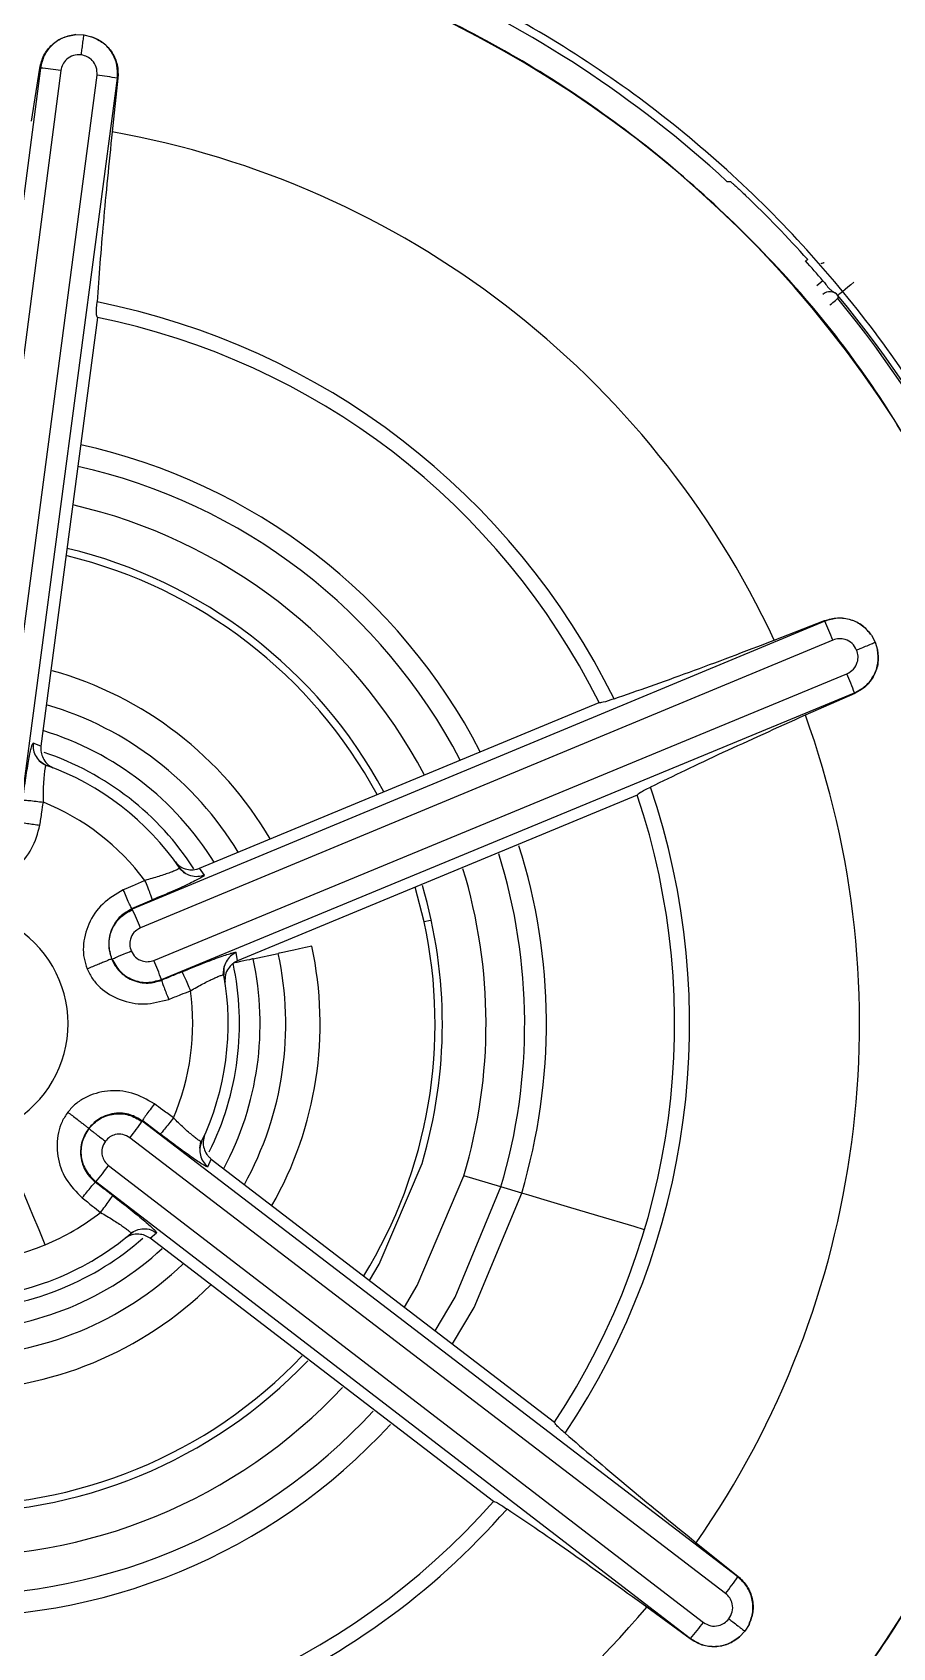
# Model space of a CAD drawing. Extents: x 939 to 1039, y 781 to 934.
# Drawn here: x 1004.481 to 1004.975, y 833.321 to 834.247 of the extents above; entities that cross this region are included whole.
import ezdxf

# ---------------------------------------------------------------- set-up
doc = ezdxf.new("R2010")
doc.units = 0
doc.header["$MEASUREMENT"] = 0
doc.layers.add('1', color=4, linetype='Continuous')

# ---------------------------------------------------------------- blocks, each defined once
blk = doc.blocks.new('Envoy')
at = {"layer": '1', "color": 3, "linetype": 'Continuous', "lineweight": 25}
for p, q in [((65.85244, 35.07111), (65.85697, 35.07096)), ((65.85697, 35.07096), (65.86142, 35.06993)), ((65.83203, 35.05193), (65.77646, 34.62555)), ((65.84375, 35.0506), (65.78819, 34.62422)), ((65.82699, 35.02144), (65.83168, 35.05198)), ((65.83203, 35.05193), (65.83168, 35.05198)), ((65.80815, 34.6216), (65.86449, 35.04788)), ((65.81982, 34.61986), (65.87616, 35.04614)), ((65.87651, 35.04609), (65.87316, 35.01534)), ((65.87651, 35.04609), (65.87616, 35.04614)), ((66.27206, 34.9422), (66.27193, 34.94211)), ((66.27976, 34.93974), (66.27989, 34.93982)), ((66.2807, 34.92998), (66.27726, 34.92704)), ((65.8647, 34.90901), (65.83236, 34.66307)), ((66.2817, 34.73479), (65.88466, 34.56972)), ((66.25277, 34.72392), (66.28156, 34.73512)), ((66.2817, 34.73479), (66.28156, 34.73512)), ((66.30852, 34.72671), (66.31065, 34.72271)), ((66.28641, 34.72398), (65.88937, 34.55891)), ((66.31065, 34.72271), (66.31198, 34.71834)), ((65.89708, 34.54031), (66.29442, 34.70465)), ((65.90141, 34.52934), (66.29875, 34.69368)), ((66.29888, 34.69335), (66.27058, 34.68088)), ((66.29888, 34.69335), (66.29875, 34.69368)), ((65.92327, 34.59315), (66.1523, 34.68812)), ((65.83236, 34.66307), (65.82783, 34.66477)), ((65.8353, 34.65176), (65.83139, 34.65468)), ((66.17426, 34.63504), (65.9451, 34.54008)), ((65.91539, 34.59002), (65.91155, 34.59305)), ((65.92608, 34.58918), (65.92327, 34.59315)), ((66.05205, 34.56241), (66.04698, 34.58222)), ((65.88448, 34.57014), (65.89619, 34.575)), ((65.88448, 34.57014), (65.88466, 34.56972)), ((65.9451, 34.54008), (65.94431, 34.54485)), ((65.95401, 34.54117), (65.96841, 34.54429)), ((65.93677, 34.53188), (65.93735, 34.53673)), ((65.90141, 34.52934), (65.90158, 34.52892)), ((65.89068, 34.44847), (65.89041, 34.44811)), ((66.23188, 34.1868), (65.89041, 34.44811)), ((65.89068, 34.44847), (65.90074, 34.44076)), ((66.22487, 34.17732), (65.8834, 34.43863)), ((65.92341, 34.43264), (65.92403, 34.43649)), ((65.87114, 34.42265), (66.21214, 34.16071)), ((65.92797, 34.42197), (65.93, 34.42639)), ((65.93, 34.42639), (66.12677, 34.27553)), ((65.8638, 34.41342), (65.86353, 34.41306)), ((65.8638, 34.41342), (66.2048, 34.15148)), ((66.09605, 34.41042), (66.07482, 34.41675)), ((66.10796, 34.40687), (66.09605, 34.41042)), ((65.88369, 34.38406), (65.88818, 34.38598)), ((65.89496, 34.38094), (65.89869, 34.38402)), ((66.09177, 34.22997), (65.89496, 34.38094)), ((66.208, 34.20641), (66.2321, 34.18708)), ((66.23188, 34.1868), (66.2321, 34.18708)), ((66.20459, 34.1512), (66.17963, 34.16947)), ((66.20459, 34.1512), (66.2048, 34.15148)), ((66.23589, 34.15569), (66.23278, 34.15235)), ((66.23829, 34.15953), (66.23589, 34.15569))]:
    blk.add_line(p, q, dxfattribs=at)
at = {"layer": '1', "color": 3, "linetype": 'Continuous', "lineweight": 25, "flags": 128}
for points in [[(66.22565, 34.987), (66.22664, 34.987), (66.22741, 34.987)], [(66.28119, 34.94028), (66.28113, 34.94025), (66.27988, 34.93982)], [(66.28928, 34.9216), (66.28922, 34.92061), (66.28918, 34.91984)], [(66.29839, 34.92913), (66.29663, 34.92768), (66.29494, 34.92628), (66.29337, 34.925), (66.292, 34.92386), (66.29086, 34.92293), (66.29001, 34.92223), (66.28947, 34.92179), (66.28927, 34.92162)], [(66.28461, 34.9161), (66.28549, 34.91682), (66.28634, 34.91751), (66.28712, 34.91816), (66.28781, 34.91872), (66.28838, 34.91919), (66.28881, 34.91954), (66.28907, 34.91976), (66.28918, 34.91984)], [(66.05614, 34.5633), (66.05574, 34.56321), (66.05205, 34.56241)], [(65.95401, 34.54117), (65.95369, 34.5411), (65.95297, 34.54094), (65.95187, 34.5407), (65.95043, 34.54039), (65.94871, 34.54002), (65.94676, 34.5396), (65.94466, 34.53914), (65.94248, 34.53867)], [(65.98763, 34.54845), (65.984, 34.54766), (65.9805, 34.5469), (65.97725, 34.5462), (65.97438, 34.54558), (65.97199, 34.54506), (65.97015, 34.54466), (65.96895, 34.5444), (65.96841, 34.54429)], [(65.83475, 34.37726), (65.83124, 34.38572), (65.82774, 34.39416), (65.82425, 34.40257), (65.82079, 34.41092), (65.81736, 34.4192), (65.81397, 34.42736), (65.81064, 34.4354), (65.80737, 34.44329)], [(66.02077, 34.3568), (66.02628, 34.36613), (66.05083, 34.4239)], [(66.04073, 34.34149), (66.04808, 34.35382), (66.07482, 34.41675)], [(66.05838, 34.32796), (66.06975, 34.34721), (66.09605, 34.41042)], [(66.06828, 34.32037), (66.08066, 34.34127), (66.10796, 34.40687)], [(66.17839, 34.38589), (66.17243, 34.38766), (66.15165, 34.39385), (66.13427, 34.39903), (66.12091, 34.40301), (66.11203, 34.40566), (66.10796, 34.40687)]]:
    blk.add_lwpolyline(points, dxfattribs=at)
at = {"layer": '1', "color": 3, "linetype": 'Continuous', "lineweight": 25}
for centre, radius, start, end in [((65.78222, 34.50394), 1, 292.52267, 112.52267), ((65.78222, 34.50394), 0.99606, 26.05543, 116.05543), ((65.78222, 34.50394), 0.98949, 296.05543, 116.05543), ((65.78222, 34.50394), 0.97197, 296.05543, 116.05543), ((65.78222, 34.50394), 1, 112.52267, 292.52267), ((65.78222, 34.50394), 0.90393, 296.3991, 116.05543), ((65.78222, 34.50394), 0.98949, 116.05543, 296.05543), ((65.78222, 34.50394), 0.97197, 116.05543, 296.05543), ((65.78222, 34.50394), 0.85236, 296.39909, 116.05543), ((65.78222, 34.50394), 0.84765, 292.52267, 112.16787), ((65.78222, 34.50394), 0.84843, 342.41464, 96.03082), ((65.78222, 34.50394), 0.83245, 292.52267, 112.16786), ((65.78222, 34.50394), 0.90393, 116.3991, 296.05543), ((65.78222, 34.50394), 0.84765, 112.52267, 292.16787), ((65.78222, 34.50394), 0.83245, 112.52267, 292.16786), ((65.78222, 34.50394), 0.85236, 116.39909, 296.05543), ((65.78222, 34.50394), 0.65573, 47.44859, 84.36485), ((65.78222, 34.50394), 0.64081, 22.52267, 112.52267), ((65.81655, 34.86326), 0.18931, 81.73842, 85.30933), ((65.84249, 34.86035), 0.18881, 79.72824, 83.30885), ((65.78222, 34.50394), 0.51944, 25.05532, 79.91605), ((65.78222, 34.50394), 0.65713, 41.82057, 46.29376), ((65.78222, 34.50394), 0.99606, 296.05543, 26.05543), ((65.78222, 34.50394), 0.65574, 40.51967, 41.85732), ((66.28472, 34.91784), 0.00591, 39.51205, 133.3654), ((65.78222, 34.50394), 0.65693, 15.17283, 39.47942), ((65.78222, 34.50394), 0.42203, 26.19693, 78.75746), ((65.78222, 34.50394), 0.65573, 15.29919, 39.36485), ((65.78222, 34.50394), 0.41339, 26.46378, 78.49313), ((65.78222, 34.50394), 0.3399, 27.31126, 77.59942), ((65.78222, 34.50394), 0.32747, 27.49347, 77.41281), ((65.78222, 34.50394), 0.30531, 27.85523, 77.04248), ((65.78222, 34.50394), 0.28028, 28.33302, 76.5537), ((65.78222, 34.50394), 0.2761, 28.4214, 76.34587), ((65.78222, 34.50394), 0.64081, 292.52267, 22.52267), ((66.10823, 34.65284), 0.19185, 21.76392, 25.2873), ((65.78222, 34.50394), 0.21018, 30.28155, 74.39856), ((66.11982, 34.62946), 0.1901, 19.74196, 23.29787), ((65.78222, 34.50394), 0.19052, 31.08784, 73.55702), ((65.78222, 34.50394), 0.51944, 325.05535, 19.91605), ((65.78222, 34.50394), 0.17578, 31.81196, 72.83926), ((65.78222, 34.50394), 0.16399, 32.78282, 71.50994), ((65.78222, 34.50394), 0.15748, 34.60232, 70.21155), ((65.78222, 34.50394), 0.41339, 326.46378, 18.49313), ((65.78222, 34.50394), 0.42203, 326.19693, 18.75746), ((65.78222, 34.50394), 0.13713, 36.82406, 67.93147), ((65.78222, 34.50394), 0.3399, 343.40672, 17.48658), ((65.78222, 34.50394), 0.32747, 343.40672, 17.29799), ((65.78222, 34.50394), 0.30531, 343.40672, 16.92374), ((65.78222, 34.50394), 0.28028, 343.40672, 16.42978), ((65.78222, 34.50394), 0.06566, 292.52267, 112.52319), ((65.71336, 34.48873), 0.18948, 21.73939, 25.30728), ((65.78222, 34.50394), 0.2761, 328.4214, 12.22641), ((65.72238, 34.46507), 0.19021, 19.74821, 23.30222), ((65.78222, 34.50394), 0.17578, 331.81196, 12.22641), ((65.78222, 34.50394), 0.19052, 331.08784, 12.22641), ((65.78222, 34.50394), 0.21018, 330.28155, 12.22641), ((65.78222, 34.50394), 0.15748, 334.60232, 10.21138), ((65.78222, 34.50394), 0.16399, 333.3862, 12.22641), ((65.78222, 34.50394), 0.13713, 336.82502, 7.9317), ((65.73316, 34.55704), 0.19129, 321.75532, 325.28908), ((65.71831, 34.53657), 0.19062, 319.75311, 323.2993), ((65.78222, 34.50394), 0.13714, 292.52216, 307.93236), ((65.78222, 34.50394), 0.15748, 292.52267, 310.21155), ((65.78222, 34.50394), 0.17578, 271.81196, 312.8592), ((65.78222, 34.50394), 0.16399, 273.28715, 311.48032), ((65.78222, 34.50394), 0.13714, 276.82389, 292.52216), ((65.78222, 34.50394), 0.19052, 271.08784, 313.66864), ((65.78222, 34.50394), 0.15748, 274.60426, 292.52267), ((65.78222, 34.50394), 0.21018, 270.28155, 314.49099), ((65.78222, 34.50394), 0.28028, 268.33302, 316.4221), ((65.78222, 34.50394), 0.2761, 268.4214, 316.39391), ((65.78222, 34.50394), 0.30531, 267.85523, 316.91823), ((65.78222, 34.50394), 0.32747, 267.49347, 317.29412), ((65.78222, 34.50394), 0.3399, 267.31126, 317.48353), ((65.78222, 34.50394), 0.64081, 202.52267, 292.52267), ((65.78222, 34.50394), 0.41339, 266.46378, 318.49313), ((65.78222, 34.50394), 0.42203, 292.52267, 318.75746), ((65.78222, 34.50394), 0.65728, 281.81887, 334.83276), ((66.07616, 34.29459), 0.18939, 321.74084, 325.31033), ((65.78222, 34.50394), 0.51944, 292.52267, 319.91605), ((66.06049, 34.27372), 0.18913, 319.73451, 323.30898), ((65.78222, 34.50394), 0.84843, 292.52267, 336.03082)]:
    blk.add_arc(centre, radius, start, end, dxfattribs=at)
for points, knots in [([(64.62266, 33.24107), (64.57093, 33.29692), (64.46748, 33.40861), (64.34158, 33.59985), (64.24016, 33.8045), (64.16674, 34.02102), (64.12216, 34.24523), (64.10731, 34.4734), (64.12225, 34.70157), (64.16684, 34.92583), (64.24035, 35.1423), (64.34139, 35.3473), (64.46839, 35.5373), (64.61917, 35.7091), (64.79099, 35.85989), (64.98106, 35.98693), (65.18609, 36.088), (65.40255, 36.16148), (65.62677, 36.20606), (65.8549, 36.22097), (66.08304, 36.20609), (66.30725, 36.16152), (66.52381, 36.08812), (66.72853, 35.98674), (66.9198, 35.86088), (67.03143, 35.75736), (67.08722, 35.70562)], [0, 0, 0, 0, 0.041685, 0.083365, 0.125008, 0.166651, 0.208347, 0.250009, 0.291669, 0.333376, 0.37503, 0.416672, 0.458342, 0.499991, 0.541653, 0.583343, 0.624994, 0.666638, 0.708336, 0.74999, 0.791643, 0.833341, 0.874991, 0.916642, 0.958333, 1, 1, 1, 1]), ([(64.62266, 33.24107), (64.67847, 33.18933), (64.79012, 33.0858), (64.98144, 32.95998), (65.18617, 32.8586), (65.40269, 32.78518), (65.62686, 32.74057), (65.85497, 32.72568), (66.08309, 32.74059), (66.30732, 32.78519), (66.52378, 32.85872), (66.72882, 32.9598), (66.91889, 33.0868), (67.09072, 33.23755), (67.24147, 33.40936), (67.36848, 33.59943), (67.46956, 33.80449), (67.54309, 34.02099), (67.58771, 34.24525), (67.60263, 34.47336), (67.58769, 34.70146), (67.54307, 34.92562), (67.46968, 35.14217), (67.36835, 35.3469), (67.24251, 35.5382), (67.13898, 35.64982), (67.08722, 35.70562)], [0, 0, 0, 0, 0.041671, 0.083372, 0.125019, 0.166668, 0.208354, 0.250003, 0.291659, 0.333354, 0.375006, 0.416659, 0.458349, 0.499994, 0.541644, 0.583333, 0.624986, 0.666647, 0.708356, 0.750006, 0.791642, 0.833343, 0.874983, 0.91664, 0.958323, 1, 1, 1, 1]), ([(66.03522, 33.89382), (66.07421, 33.91265), (66.15219, 33.95031), (66.25233, 34.03436), (66.33511, 34.13477), (66.39646, 34.24981), (66.43425, 34.37451), (66.44697, 34.5042), (66.43414, 34.63388), (66.39626, 34.75857), (66.33479, 34.87347), (66.25208, 34.97417), (66.15131, 35.05681), (66.03637, 35.11817), (65.91161, 35.15604), (65.78207, 35.16841), (65.65183, 35.15692), (65.57009, 35.12834), (65.52921, 35.11406)], [0, 0, 0, 0, 0.0625, 0.125, 0.1875, 0.25, 0.3125, 0.375, 0.4375, 0.5, 0.5625, 0.625, 0.6875, 0.75, 0.8125, 0.875, 0.9375, 1, 1, 1, 1]), ([(66.37445, 34.74952), (66.35617, 34.78737), (66.31961, 34.86307), (66.23803, 34.96028), (66.14056, 35.04064), (66.0289, 35.10016), (65.90782, 35.13693), (65.78207, 35.14893), (65.65565, 35.13778), (65.5763, 35.11004), (65.53662, 35.09617)], [0, 0, 0, 0, 0.125001, 0.25, 0.375, 0.500001, 0.625, 0.749999, 0.875, 1, 1, 1, 1]), ([(65.52921, 35.11406), (65.49022, 35.09523), (65.41224, 35.05757), (65.3121, 34.97352), (65.22932, 34.87311), (65.16797, 34.75807), (65.13018, 34.63337), (65.11746, 34.50367), (65.13029, 34.37399), (65.16817, 34.24931), (65.22964, 34.1344), (65.31235, 34.0337), (65.41312, 33.95107), (65.52806, 33.88971), (65.65282, 33.85183), (65.78236, 33.83947), (65.9126, 33.85096), (65.99434, 33.87953), (66.03522, 33.89382)], [0, 0, 0, 0, 0.0625, 0.125, 0.1875, 0.25, 0.3125, 0.375, 0.4375, 0.5, 0.5625, 0.625, 0.6875, 0.75, 0.8125, 0.875, 0.9375, 1, 1, 1, 1]), ([(65.83168, 35.05198), (65.83231, 35.05448), (65.83355, 35.05944), (65.83848, 35.06555), (65.84494, 35.06989), (65.84997, 35.07071), (65.85244, 35.07111)], [0, 0, 0, 0, 0.259545, 0.513552, 0.760829, 1, 1, 1, 1]), ([(65.85244, 35.07112), (65.84994, 35.07069), (65.84492, 35.06984), (65.83854, 35.06546), (65.83377, 35.05936), (65.83261, 35.05441), (65.83203, 35.05193)], [0, 0, 0, 0, 0.250047, 0.500052, 0.750026, 1, 1, 1, 1]), ([(65.85547, 35.05948), (65.85559, 35.06044), (65.85589, 35.06271), (65.85627, 35.06556), (65.85657, 35.06785), (65.85677, 35.06943), (65.85693, 35.07059), (65.85696, 35.07083), (65.85697, 35.07096)], [0, 0, 0, 0, 0.164221, 0.392021, 0.529732, 0.680105, 0.83872, 1, 1, 1, 1]), ([(65.87616, 35.04614), (65.87624, 35.04868), (65.8764, 35.05376), (65.87337, 35.06087), (65.86835, 35.06676), (65.86373, 35.06888), (65.86142, 35.06994)], [0, 0, 0, 0, 0.249961, 0.499968, 0.749952, 1, 1, 1, 1]), ([(65.86142, 35.06993), (65.86374, 35.06888), (65.86839, 35.06677), (65.87347, 35.06091), (65.87662, 35.05377), (65.87655, 35.04869), (65.87651, 35.04609)], [0, 0, 0, 0, 0.243221, 0.488269, 0.739087, 1, 1, 1, 1]), ([(65.85547, 35.05948), (65.85392, 35.0595), (65.85083, 35.05954), (65.84706, 35.05724), (65.84457, 35.05412), (65.84403, 35.05177), (65.84375, 35.0506)], [0, 0, 0, 0, 0.2808923, 0.5602566, 0.780625, 1, 1, 1, 1]), ([(65.86449, 35.04788), (65.8645, 35.04944), (65.8645, 35.05253), (65.86215, 35.05627), (65.85899, 35.05868), (65.85665, 35.05921), (65.85547, 35.05948)], [0, 0, 0, 0, 0.282437, 0.5619079, 0.7781226, 1, 1, 1, 1]), ([(65.87316, 35.01534), (65.87135, 34.99745), (65.86763, 34.96072), (65.86556, 34.9324), (65.8645, 34.91787)], [0, 0, 0, 0, 0.487206, 1, 1, 1, 1]), ([(66.22741, 34.987), (66.22748, 34.98696), (66.22762, 34.98688), (66.22817, 34.98641), (66.2288, 34.98586), (66.22899, 34.98569)], [0, 0, 0, 0, 0.379809, 0.813371, 1, 1, 1, 1]), ([(66.22899, 34.98569), (66.22927, 34.98545), (66.22994, 34.98485), (66.23158, 34.98337), (66.23375, 34.98136), (66.2354, 34.97979), (66.23626, 34.97897)], [0, 0, 0, 0, 0.173862, 0.422209, 0.697253, 1, 1, 1, 1]), ([(66.27193, 34.94211), (66.27183, 34.94207), (66.27167, 34.94199), (66.27092, 34.94164), (66.27062, 34.9415)], [0, 0, 0, 0, 0.59427, 1, 1, 1, 1]), ([(66.2813, 34.94036), (66.28111, 34.94025), (66.28051, 34.93991), (66.27985, 34.93975), (66.27939, 34.93965)], [0, 0, 0, 0, 0.305118, 1, 1, 1, 1]), ([(66.2807, 34.92998), (66.28125, 34.92926), (66.28255, 34.92756), (66.28427, 34.92547), (66.28568, 34.92422), (66.28647, 34.92368), (66.28717, 34.9233), (66.28811, 34.92277), (66.28879, 34.9221), (66.28927, 34.92162)], [0, 0, 0, 0, 0.187179, 0.440874, 0.645923, 0.755782, 0.805038, 0.860525, 1, 1, 1, 1]), ([(66.28927, 34.92162), (66.28927, 34.92161), (66.28928, 34.9216), (66.28928, 34.9216), (66.28928, 34.9216)], [0, 0, 0, 0, 0.56082, 1, 1, 1, 1]), ([(65.86468, 34.90902), (65.86445, 34.90946), (65.86398, 34.91035), (65.86432, 34.91536), (65.8645, 34.91787)], [0, 0, 0, 0, 0.500007, 1, 1, 1, 1]), ([(66.0278, 33.91171), (66.06565, 33.92999), (66.14134, 33.96654), (66.23855, 34.04812), (66.31891, 34.14559), (66.37843, 34.25725), (66.41521, 34.37833), (66.42721, 34.50408), (66.41605, 34.6305), (66.38832, 34.70985), (66.37445, 34.74952)], [0, 0, 0, 0, 0.125, 0.25, 0.375, 0.5, 0.625001, 0.75, 0.875, 1, 1, 1, 1]), ([(66.28156, 34.73512), (66.28405, 34.73583), (66.28896, 34.73723), (66.29672, 34.73602), (66.3037, 34.73259), (66.30693, 34.72865), (66.30852, 34.72671)], [0, 0, 0, 0, 0.2595374, 0.5135482, 0.7608469, 1, 1, 1, 1]), ([(66.30852, 34.72671), (66.3069, 34.72867), (66.30366, 34.73259), (66.29667, 34.73592), (66.289, 34.73701), (66.28413, 34.73553), (66.2817, 34.73479)], [0, 0, 0, 0, 0.250044, 0.500035, 0.750045, 1, 1, 1, 1]), ([(66.16089, 34.69025), (66.17463, 34.69504), (66.20144, 34.70439), (66.23594, 34.71752), (66.25277, 34.72392)], [0, 0, 0, 0, 0.512286, 1, 1, 1, 1]), ([(66.29996, 34.71827), (66.2992, 34.71962), (66.29769, 34.72232), (66.29381, 34.72443), (66.28986, 34.72502), (66.28756, 34.72433), (66.28641, 34.72398)], [0, 0, 0, 0, 0.2809026, 0.5602811, 0.7806002, 1, 1, 1, 1]), ([(66.29442, 34.70465), (66.29577, 34.70543), (66.29845, 34.70698), (66.30051, 34.71088), (66.30103, 34.71482), (66.30032, 34.71711), (66.29996, 34.71827)], [0, 0, 0, 0, 0.282445, 0.561923, 0.778059, 1, 1, 1, 1]), ([(66.29875, 34.69368), (66.30099, 34.69488), (66.30547, 34.69728), (66.31011, 34.70347), (66.3127, 34.71076), (66.31222, 34.71582), (66.31198, 34.71835)], [0, 0, 0, 0, 0.249977, 0.499935, 0.749951, 1, 1, 1, 1]), ([(66.31198, 34.71834), (66.31223, 34.71581), (66.31273, 34.71072), (66.31019, 34.70339), (66.30559, 34.6971), (66.30115, 34.69462), (66.29888, 34.69335)], [0, 0, 0, 0, 0.243234, 0.488277, 0.739108, 1, 1, 1, 1]), ([(66.29996, 34.71827), (66.30084, 34.71864), (66.30296, 34.71952), (66.30562, 34.72062), (66.30775, 34.7215), (66.30922, 34.72211), (66.3103, 34.72256), (66.31053, 34.72266), (66.31065, 34.7227)], [0, 0, 0, 0, 0.164251, 0.39205, 0.529757, 0.680137, 0.838713, 1, 1, 1, 1]), ([(66.16089, 34.69025), (66.15852, 34.68943), (66.15377, 34.68781), (66.15279, 34.68802), (66.1523, 34.68813)], [0, 0, 0, 0, 0.500037, 1, 1, 1, 1]), ([(66.27058, 34.68088), (66.25417, 34.6735), (66.22051, 34.65836), (66.19494, 34.64599), (66.18183, 34.63965)], [0, 0, 0, 0, 0.487199, 1, 1, 1, 1]), ([(65.82189, 34.6322), (65.82248, 34.63654), (65.82336, 34.64302), (65.82458, 34.65068), (65.82544, 34.65566), (65.82623, 34.65974), (65.82691, 34.66267), (65.82747, 34.66451), (65.82771, 34.66468), (65.82783, 34.66477)], [0, 0, 0, 0, 0.255048, 0.381064, 0.506717, 0.630783, 0.755428, 0.876706, 1, 1, 1, 1]), ([(65.82783, 34.66477), (65.82782, 34.66344), (65.82779, 34.66077), (65.82943, 34.65707), (65.83196, 34.65391), (65.83434, 34.65272), (65.83553, 34.65212)], [0, 0, 0, 0, 0.249286, 0.50002, 0.75079, 1, 1, 1, 1]), ([(65.83236, 34.66307), (65.83232, 34.6625), (65.83222, 34.66135), (65.83248, 34.65899), (65.83354, 34.65592), (65.83588, 34.6526), (65.83815, 34.65135), (65.83937, 34.65068)], [0, 0, 0, 0, 0.095975, 0.19356, 0.407681, 0.683171, 1, 1, 1, 1]), ([(65.83374, 34.63103), (65.83375, 34.63383), (65.83376, 34.63802), (65.83404, 34.64299), (65.83429, 34.64623), (65.83458, 34.64887), (65.83489, 34.65079), (65.83521, 34.65199), (65.83542, 34.65208), (65.83553, 34.65212)], [0, 0, 0, 0, 0.2575416, 0.3839687, 0.5087353, 0.6322575, 0.7549311, 0.8773102, 1, 1, 1, 1]), ([(66.17425, 34.63506), (66.17452, 34.63548), (66.17506, 34.63633), (66.17957, 34.63854), (66.18183, 34.63965)], [0, 0, 0, 0, 0.499994, 1, 1, 1, 1]), ([(65.82189, 34.6322), (65.82213, 34.63221), (65.82262, 34.63225), (65.82541, 34.63201), (65.82932, 34.63159), (65.8323, 34.63121), (65.83374, 34.63103)], [0, 0, 0, 0, 0.240634, 0.499984, 0.759333, 1, 1, 1, 1]), ([(65.83176, 34.61781), (65.83214, 34.62027), (65.83281, 34.62468), (65.83345, 34.62909), (65.83374, 34.63103)], [0, 0, 0, 0, 0.559878, 1, 1, 1, 1]), ([(65.79331, 34.58604), (65.79548, 34.58589), (65.79985, 34.58561), (65.80858, 34.58753), (65.81861, 34.5931), (65.82797, 34.60393), (65.83049, 34.61317), (65.83176, 34.61781)], [0, 0, 0, 0, 0.117492, 0.236915, 0.483897, 0.740784, 1, 1, 1, 1]), ([(65.82027, 34.6198), (65.82053, 34.6197), (65.82108, 34.61949), (65.82418, 34.61892), (65.82796, 34.61833), (65.83052, 34.61798), (65.83176, 34.61781)], [0, 0, 0, 0, 0.271097, 0.56224, 0.788991, 1, 1, 1, 1]), ([(65.90946, 34.59673), (65.91031, 34.5958), (65.91196, 34.59397), (65.91563, 34.59249), (65.91894, 34.59214), (65.92149, 34.59251), (65.92267, 34.59294), (65.92327, 34.59315)], [0, 0, 0, 0, 0.288395, 0.562039, 0.789838, 0.894951, 1, 1, 1, 1]), ([(65.91184, 34.59337), (65.91182, 34.59326), (65.91179, 34.59304), (65.91071, 34.59242), (65.90894, 34.59162), (65.90646, 34.59065), (65.90341, 34.58956), (65.8987, 34.58799), (65.89468, 34.58688), (65.89199, 34.58613)], [0, 0, 0, 0, 0.122987, 0.245667, 0.368548, 0.492164, 0.616933, 0.743206, 1, 1, 1, 1]), ([(65.92608, 34.58918), (65.92602, 34.58904), (65.92591, 34.58875), (65.92426, 34.58772), (65.92159, 34.5863), (65.91786, 34.58448), (65.91329, 34.58236), (65.90624, 34.57922), (65.90022, 34.57669), (65.89619, 34.575)], [0, 0, 0, 0, 0.124914, 0.247125, 0.371053, 0.495322, 0.619808, 0.745242, 1, 1, 1, 1]), ([(65.92608, 34.58918), (65.92483, 34.5888), (65.92226, 34.58801), (65.91815, 34.58855), (65.91441, 34.59032), (65.91268, 34.59237), (65.91184, 34.59337)], [0, 0, 0, 0, 0.242611, 0.499961, 0.75739, 1, 1, 1, 1]), ([(65.87956, 34.58072), (65.8754, 34.57829), (65.86713, 34.57346), (65.8591, 34.5616), (65.85634, 34.55047), (65.85676, 34.54155), (65.85817, 34.53741), (65.85886, 34.53537)], [0, 0, 0, 0, 0.26001, 0.516608, 0.763697, 0.883085, 1, 1, 1, 1]), ([(65.89199, 34.58613), (65.88966, 34.58513), (65.88552, 34.58333), (65.88138, 34.58152), (65.87956, 34.58072)], [0, 0, 0, 0, 0.560138, 1, 1, 1, 1]), ([(65.88448, 34.57014), (65.88434, 34.57033), (65.88405, 34.57071), (65.88285, 34.57317), (65.88127, 34.57667), (65.88012, 34.5794), (65.87956, 34.58072)], [0, 0, 0, 0, 0.2409062, 0.4999712, 0.7590919, 1, 1, 1, 1]), ([(65.89619, 34.575), (65.89615, 34.57523), (65.89605, 34.57571), (65.8951, 34.57834), (65.89368, 34.58201), (65.89254, 34.58479), (65.89199, 34.58613)], [0, 0, 0, 0, 0.24067, 0.500002, 0.759301, 1, 1, 1, 1]), ([(65.8846, 34.56987), (65.88228, 34.5686), (65.87863, 34.56661), (65.87495, 34.56221), (65.8726, 34.55794), (65.8713, 34.55314), (65.87098, 34.54733), (65.87217, 34.54345), (65.87289, 34.54111)], [0, 0, 0, 0, 0.224701, 0.354437, 0.495629, 0.654642, 0.791477, 1, 1, 1, 1]), ([(65.87304, 34.54108), (65.87225, 34.54383), (65.87067, 34.54933), (65.87256, 34.55789), (65.87726, 34.56527), (65.88227, 34.56806), (65.88477, 34.56945)], [0, 0, 0, 0, 0.249947, 0.499935, 0.749963, 1, 1, 1, 1]), ([(65.88937, 34.55891), (65.88804, 34.55813), (65.88545, 34.55662), (65.8835, 34.55286), (65.88304, 34.54907), (65.88374, 34.54686), (65.8841, 34.54572)], [0, 0, 0, 0, 0.2878904, 0.5622244, 0.7737331, 1, 1, 1, 1]), ([(65.87289, 34.54111), (65.87274, 34.54106), (65.87249, 34.54099), (65.87134, 34.54053), (65.86986, 34.53992), (65.8677, 34.53904), (65.86496, 34.53791), (65.86188, 34.53664), (65.85987, 34.53579), (65.85886, 34.53537)], [0, 0, 0, 0, 0.162213, 0.269121, 0.393743, 0.534347, 0.68682, 0.844568, 1, 1, 1, 1]), ([(65.87289, 34.54111), (65.87348, 34.53986), (65.87468, 34.53733), (65.87828, 34.53285), (65.8832, 34.52935), (65.889, 34.52755), (65.89486, 34.52696), (65.89898, 34.52816), (65.90158, 34.52892)], [0, 0, 0, 0, 0.1177287, 0.2380558, 0.4925049, 0.6374864, 0.7702696, 1, 1, 1, 1]), ([(65.87304, 34.54108), (65.87325, 34.54117), (65.87369, 34.54135), (65.87584, 34.54223), (65.87813, 34.54319), (65.88066, 34.54425), (65.88274, 34.54514), (65.8841, 34.54572)], [0, 0, 0, 0, 0.23702, 0.494872, 0.626697, 0.756516, 1, 1, 1, 1]), ([(65.87304, 34.54108), (65.87443, 34.53858), (65.87721, 34.53357), (65.8846, 34.52886), (65.89315, 34.52697), (65.89865, 34.52855), (65.90141, 34.52934)], [0, 0, 0, 0, 0.2499644, 0.4999479, 0.7499672, 1, 1, 1, 1]), ([(65.8841, 34.54572), (65.88482, 34.54445), (65.88628, 34.54189), (65.89001, 34.53987), (65.8938, 34.53932), (65.89599, 34.53998), (65.89708, 34.54031)], [0, 0, 0, 0, 0.277391, 0.561305, 0.783185, 1, 1, 1, 1]), ([(65.91313, 34.5337), (65.91718, 34.53537), (65.92323, 34.53785), (65.93048, 34.54062), (65.93522, 34.54237), (65.93915, 34.54372), (65.94202, 34.5446), (65.94391, 34.54503), (65.94417, 34.54491), (65.94431, 34.54485)], [0, 0, 0, 0, 0.2550229, 0.3810413, 0.5066993, 0.6307743, 0.7554228, 0.8767042, 1, 1, 1, 1]), ([(65.94431, 34.54485), (65.94315, 34.5442), (65.94082, 34.54289), (65.93843, 34.53962), (65.93697, 34.53584), (65.93712, 34.53318), (65.9372, 34.53186)], [0, 0, 0, 0, 0.249258, 0.500012, 0.750786, 1, 1, 1, 1]), ([(65.85886, 34.53537), (65.85982, 34.53342), (65.86176, 34.5295), (65.86779, 34.5229), (65.87763, 34.517), (65.89169, 34.51431), (65.90095, 34.51674), (65.9056, 34.51796)], [0, 0, 0, 0, 0.117492, 0.236934, 0.483895, 0.740789, 1, 1, 1, 1]), ([(65.91313, 34.5337), (65.91097, 34.53281), (65.90713, 34.53121), (65.90327, 34.52962), (65.90158, 34.52892)], [0, 0, 0, 0, 0.560073, 1, 1, 1, 1]), ([(65.91313, 34.5337), (65.91326, 34.53351), (65.91354, 34.5331), (65.91472, 34.53057), (65.91631, 34.52697), (65.91748, 34.5242), (65.91804, 34.52286)], [0, 0, 0, 0, 0.240611, 0.499953, 0.75932, 1, 1, 1, 1]), ([(65.91804, 34.52286), (65.92048, 34.52426), (65.92411, 34.52634), (65.92855, 34.52858), (65.93148, 34.52999), (65.93391, 34.53105), (65.93573, 34.53175), (65.93693, 34.53207), (65.93711, 34.53193), (65.9372, 34.53186)], [0, 0, 0, 0, 0.257595, 0.384035, 0.508778, 0.632282, 0.754959, 0.877345, 1, 1, 1, 1]), ([(65.9451, 34.54008), (65.94459, 34.53983), (65.94354, 34.53934), (65.94162, 34.53793), (65.9395, 34.53549), (65.93779, 34.5318), (65.93785, 34.5292), (65.93788, 34.52781)], [0, 0, 0, 0, 0.096014, 0.193599, 0.407681, 0.683178, 1, 1, 1, 1]), ([(65.90158, 34.52892), (65.90162, 34.52864), (65.90172, 34.52806), (65.90278, 34.52509), (65.90415, 34.52152), (65.90513, 34.51912), (65.9056, 34.51796)], [0, 0, 0, 0, 0.271065, 0.562242, 0.788906, 1, 1, 1, 1]), ([(65.9056, 34.51796), (65.90792, 34.51887), (65.91207, 34.5205), (65.91622, 34.52214), (65.91804, 34.52286)], [0, 0, 0, 0, 0.559868, 1, 1, 1, 1]), ([(65.89738, 34.45802), (65.8932, 34.46041), (65.88488, 34.46516), (65.8706, 34.46618), (65.85958, 34.46301), (65.85206, 34.45819), (65.84919, 34.4549), (65.84776, 34.45328)], [0, 0, 0, 0, 0.2600107, 0.516598, 0.7636774, 0.8830647, 1, 1, 1, 1]), ([(65.89738, 34.45802), (65.89652, 34.45688), (65.89474, 34.45452), (65.89249, 34.4514), (65.89096, 34.44914), (65.89077, 34.44869), (65.89068, 34.44847)], [0, 0, 0, 0, 0.2409497, 0.500031, 0.7590664, 1, 1, 1, 1]), ([(65.90828, 34.44997), (65.90625, 34.45148), (65.90262, 34.45417), (65.89898, 34.45685), (65.89738, 34.45802)], [0, 0, 0, 0, 0.560139, 1, 1, 1, 1]), ([(65.84776, 34.45328), (65.84656, 34.45147), (65.84413, 34.44783), (65.84142, 34.43931), (65.84124, 34.42784), (65.84594, 34.41432), (65.85267, 34.40752), (65.85606, 34.4041)], [0, 0, 0, 0, 0.117478, 0.236914, 0.483884, 0.740779, 1, 1, 1, 1]), ([(65.84776, 34.45328), (65.84863, 34.45261), (65.85039, 34.45127), (65.85306, 34.44923), (65.85541, 34.44743), (65.85725, 34.44601), (65.8585, 34.44503), (65.85945, 34.44428), (65.85964, 34.4441), (65.85975, 34.444)], [0, 0, 0, 0, 0.15692, 0.315957, 0.469188, 0.610015, 0.734276, 0.840386, 1, 1, 1, 1]), ([(65.8905, 34.44824), (65.88825, 34.44961), (65.8847, 34.45178), (65.87905, 34.45276), (65.87417, 34.45267), (65.86937, 34.45139), (65.86417, 34.44876), (65.86141, 34.44579), (65.85974, 34.444)], [0, 0, 0, 0, 0.224703, 0.354416, 0.495619, 0.654615, 0.791467, 1, 1, 1, 1]), ([(65.85979, 34.44385), (65.86178, 34.44591), (65.86576, 34.45003), (65.87411, 34.45267), (65.88286, 34.45229), (65.88777, 34.44935), (65.89023, 34.44788)], [0, 0, 0, 0, 0.249958, 0.499947, 0.749951, 1, 1, 1, 1]), ([(65.90828, 34.44997), (65.9074, 34.44882), (65.90555, 34.44645), (65.90309, 34.44338), (65.90129, 34.44124), (65.90092, 34.44092), (65.90074, 34.44076)], [0, 0, 0, 0, 0.2406949, 0.500028, 0.7593609, 1, 1, 1, 1]), ([(65.92448, 34.4364), (65.92437, 34.43636), (65.92416, 34.43628), (65.92309, 34.4369), (65.92151, 34.43803), (65.91943, 34.43969), (65.91696, 34.44179), (65.91325, 34.44509), (65.91028, 34.44801), (65.90828, 34.44997)], [0, 0, 0, 0, 0.1230269, 0.2456982, 0.3685812, 0.4922021, 0.6169487, 0.7432162, 1, 1, 1, 1]), ([(65.85974, 34.444), (65.85896, 34.44286), (65.85737, 34.44055), (65.85528, 34.4352), (65.85471, 34.42919), (65.85606, 34.42327), (65.85847, 34.41789), (65.86157, 34.41493), (65.86353, 34.41306)], [0, 0, 0, 0, 0.1177234, 0.2380323, 0.4925021, 0.6374992, 0.7702715, 1, 1, 1, 1]), ([(65.85979, 34.44385), (65.85832, 34.4414), (65.85537, 34.43649), (65.85499, 34.42774), (65.85763, 34.41939), (65.86175, 34.41541), (65.8638, 34.41342)], [0, 0, 0, 0, 0.249953, 0.499965, 0.74994, 1, 1, 1, 1]), ([(65.85979, 34.44385), (65.85997, 34.44371), (65.86035, 34.44342), (65.86219, 34.442), (65.86416, 34.4405), (65.86635, 34.43884), (65.86816, 34.43748), (65.86934, 34.4366)], [0, 0, 0, 0, 0.237036, 0.494913, 0.626719, 0.756597, 1, 1, 1, 1]), ([(65.8834, 34.43863), (65.88206, 34.43939), (65.87946, 34.44088), (65.87522, 34.44068), (65.87172, 34.43919), (65.87015, 34.43748), (65.86934, 34.4366)], [0, 0, 0, 0, 0.287938, 0.5622, 0.77378, 1, 1, 1, 1]), ([(65.92797, 34.42197), (65.92782, 34.42195), (65.92751, 34.4219), (65.9258, 34.42282), (65.92323, 34.42442), (65.91979, 34.42674), (65.91567, 34.42964), (65.90942, 34.43417), (65.90422, 34.43812), (65.90074, 34.44076)], [0, 0, 0, 0, 0.124916, 0.247129, 0.371049, 0.495317, 0.619811, 0.745244, 1, 1, 1, 1]), ([(65.9262, 34.44014), (65.92581, 34.43894), (65.92505, 34.43659), (65.92561, 34.43268), (65.92696, 34.42963), (65.92856, 34.42762), (65.92952, 34.4268), (65.93, 34.42639)], [0, 0, 0, 0, 0.288394, 0.562031, 0.789798, 0.894975, 1, 1, 1, 1]), ([(65.86934, 34.4366), (65.8686, 34.43534), (65.86711, 34.43279), (65.86723, 34.42855), (65.86864, 34.42499), (65.87032, 34.42343), (65.87114, 34.42265)], [0, 0, 0, 0, 0.2774918, 0.5613744, 0.783198, 1, 1, 1, 1]), ([(65.92448, 34.4364), (65.92405, 34.43513), (65.9232, 34.4326), (65.92364, 34.42856), (65.9251, 34.42477), (65.92701, 34.4229), (65.92797, 34.42197)], [0, 0, 0, 0, 0.249213, 0.499991, 0.750781, 1, 1, 1, 1]), ([(65.85606, 34.4041), (65.85693, 34.40522), (65.85875, 34.40756), (65.86118, 34.41054), (65.86296, 34.41261), (65.86334, 34.41291), (65.86353, 34.41306)], [0, 0, 0, 0, 0.2408939, 0.4999797, 0.7590539, 1, 1, 1, 1]), ([(65.87345, 34.40545), (65.8716, 34.40686), (65.86828, 34.4094), (65.86498, 34.41194), (65.86353, 34.41306)], [0, 0, 0, 0, 0.559942, 1, 1, 1, 1]), ([(65.85606, 34.4041), (65.858, 34.40254), (65.86148, 34.39976), (65.86498, 34.39699), (65.86652, 34.39577)], [0, 0, 0, 0, 0.559857, 1, 1, 1, 1]), ([(65.86652, 34.39578), (65.86739, 34.39693), (65.86921, 34.39933), (65.87153, 34.4025), (65.87313, 34.40479), (65.87335, 34.40523), (65.87345, 34.40545)], [0, 0, 0, 0, 0.240688, 0.499995, 0.759365, 1, 1, 1, 1]), ([(65.87345, 34.40545), (65.87691, 34.40277), (65.88209, 34.39877), (65.88812, 34.39388), (65.892, 34.39065), (65.89514, 34.38792), (65.89733, 34.38587), (65.89865, 34.38446), (65.89868, 34.38416), (65.89869, 34.38402)], [0, 0, 0, 0, 0.255033, 0.381057, 0.506718, 0.630782, 0.755422, 0.876703, 1, 1, 1, 1]), ([(65.86652, 34.39577), (65.86894, 34.39436), (65.87256, 34.39226), (65.87673, 34.38953), (65.8794, 34.3877), (65.88155, 34.38612), (65.88305, 34.38489), (65.88393, 34.38402), (65.8839, 34.38379), (65.88389, 34.38368)], [0, 0, 0, 0, 0.2575433, 0.383983, 0.5087757, 0.632238, 0.7549196, 0.8773029, 1, 1, 1, 1]), ([(65.89496, 34.38094), (65.89449, 34.38127), (65.89354, 34.38192), (65.89136, 34.38288), (65.88818, 34.3835), (65.88413, 34.38314), (65.88191, 34.38179), (65.88072, 34.38107)], [0, 0, 0, 0, 0.095938, 0.193551, 0.407679, 0.683136, 1, 1, 1, 1]), ([(65.88389, 34.38368), (65.88495, 34.38442), (65.88716, 34.38594), (65.89122, 34.38667), (65.89531, 34.38613), (65.89758, 34.38471), (65.89869, 34.38402)], [0, 0, 0, 0, 0.242694, 0.499984, 0.757309, 1, 1, 1, 1]), ([(66.1329, 34.26915), (66.13101, 34.2708), (66.12723, 34.2741), (66.12692, 34.27505), (66.12677, 34.27553)], [0, 0, 0, 0, 0.500033, 1, 1, 1, 1]), ([(66.1329, 34.26915), (66.14392, 34.25965), (66.16542, 34.24111), (66.19404, 34.21779), (66.208, 34.20641)], [0, 0, 0, 0, 0.512288, 1, 1, 1, 1]), ([(65.18998, 34.25835), (65.20826, 34.22051), (65.24482, 34.14481), (65.3264, 34.0476), (65.42387, 33.96724), (65.53553, 33.90772), (65.65661, 33.87095), (65.78236, 33.85895), (65.90877, 33.8701), (65.98812, 33.89784), (66.0278, 33.91171)], [0, 0, 0, 0, 0.1249996, 0.2500003, 0.3749999, 0.5000005, 0.6249995, 0.7500002, 0.875, 1, 1, 1, 1]), ([(66.09179, 34.22998), (66.09229, 34.22996), (66.09329, 34.22992), (66.09747, 34.22712), (66.09955, 34.22571)], [0, 0, 0, 0, 0.499999, 1, 1, 1, 1]), ([(66.17963, 34.16947), (66.16504, 34.17999), (66.13509, 34.20157), (66.1116, 34.21753), (66.09955, 34.22571)], [0, 0, 0, 0, 0.487205, 1, 1, 1, 1]), ([(66.23829, 34.15953), (66.23918, 34.16191), (66.24095, 34.16668), (66.24034, 34.1744), (66.23745, 34.18158), (66.23374, 34.18506), (66.23188, 34.1868)], [0, 0, 0, 0, 0.2500118, 0.5000282, 0.7500354, 1, 1, 1, 1]), ([(66.2321, 34.18708), (66.23395, 34.18528), (66.23762, 34.18173), (66.24046, 34.17441), (66.24098, 34.16665), (66.23918, 34.16188), (66.23829, 34.15953)], [0, 0, 0, 0, 0.259483, 0.513511, 0.760784, 1, 1, 1, 1]), ([(66.2267, 34.16273), (66.22749, 34.16406), (66.22907, 34.16671), (66.22897, 34.17113), (66.2275, 34.17485), (66.22575, 34.17649), (66.22487, 34.17732)], [0, 0, 0, 0, 0.28094, 0.560289, 0.780613, 1, 1, 1, 1]), ([(66.21214, 34.16071), (66.21349, 34.15993), (66.21617, 34.15838), (66.22058, 34.15855), (66.22425, 34.16008), (66.22588, 34.16184), (66.2267, 34.16273)], [0, 0, 0, 0, 0.282436, 0.561938, 0.778121, 1, 1, 1, 1]), ([(66.2267, 34.16273), (66.22747, 34.16214), (66.22929, 34.16075), (66.23157, 34.159), (66.2334, 34.15759), (66.23466, 34.15663), (66.23559, 34.15591), (66.23579, 34.15576), (66.23589, 34.15569)], [0, 0, 0, 0, 0.16421, 0.392039, 0.529748, 0.680105, 0.838704, 1, 1, 1, 1]), ([(66.23278, 34.15235), (66.23071, 34.15087), (66.22655, 34.14789), (66.21894, 34.14642), (66.21118, 34.14726), (66.20681, 34.14987), (66.20459, 34.1512)], [0, 0, 0, 0, 0.243289, 0.488222, 0.739177, 1, 1, 1, 1]), ([(66.2048, 34.15148), (66.20696, 34.15014), (66.21128, 34.14746), (66.21896, 34.14653), (66.22656, 34.14794), (66.23071, 34.15088), (66.23278, 34.15235)], [0, 0, 0, 0, 0.2499598, 0.4999532, 0.7499549, 1, 1, 1, 1])]:
    blk.add_open_spline(points, degree=3, knots=knots, dxfattribs=at)

msp = doc.modelspace()

# ---------------------------------------------------------------- block references
at = {"layer": '1'}
msp.add_blockref('Envoy', (938.65384, 799.17438), dxfattribs=at)

doc.saveas('drawing.dxf')
